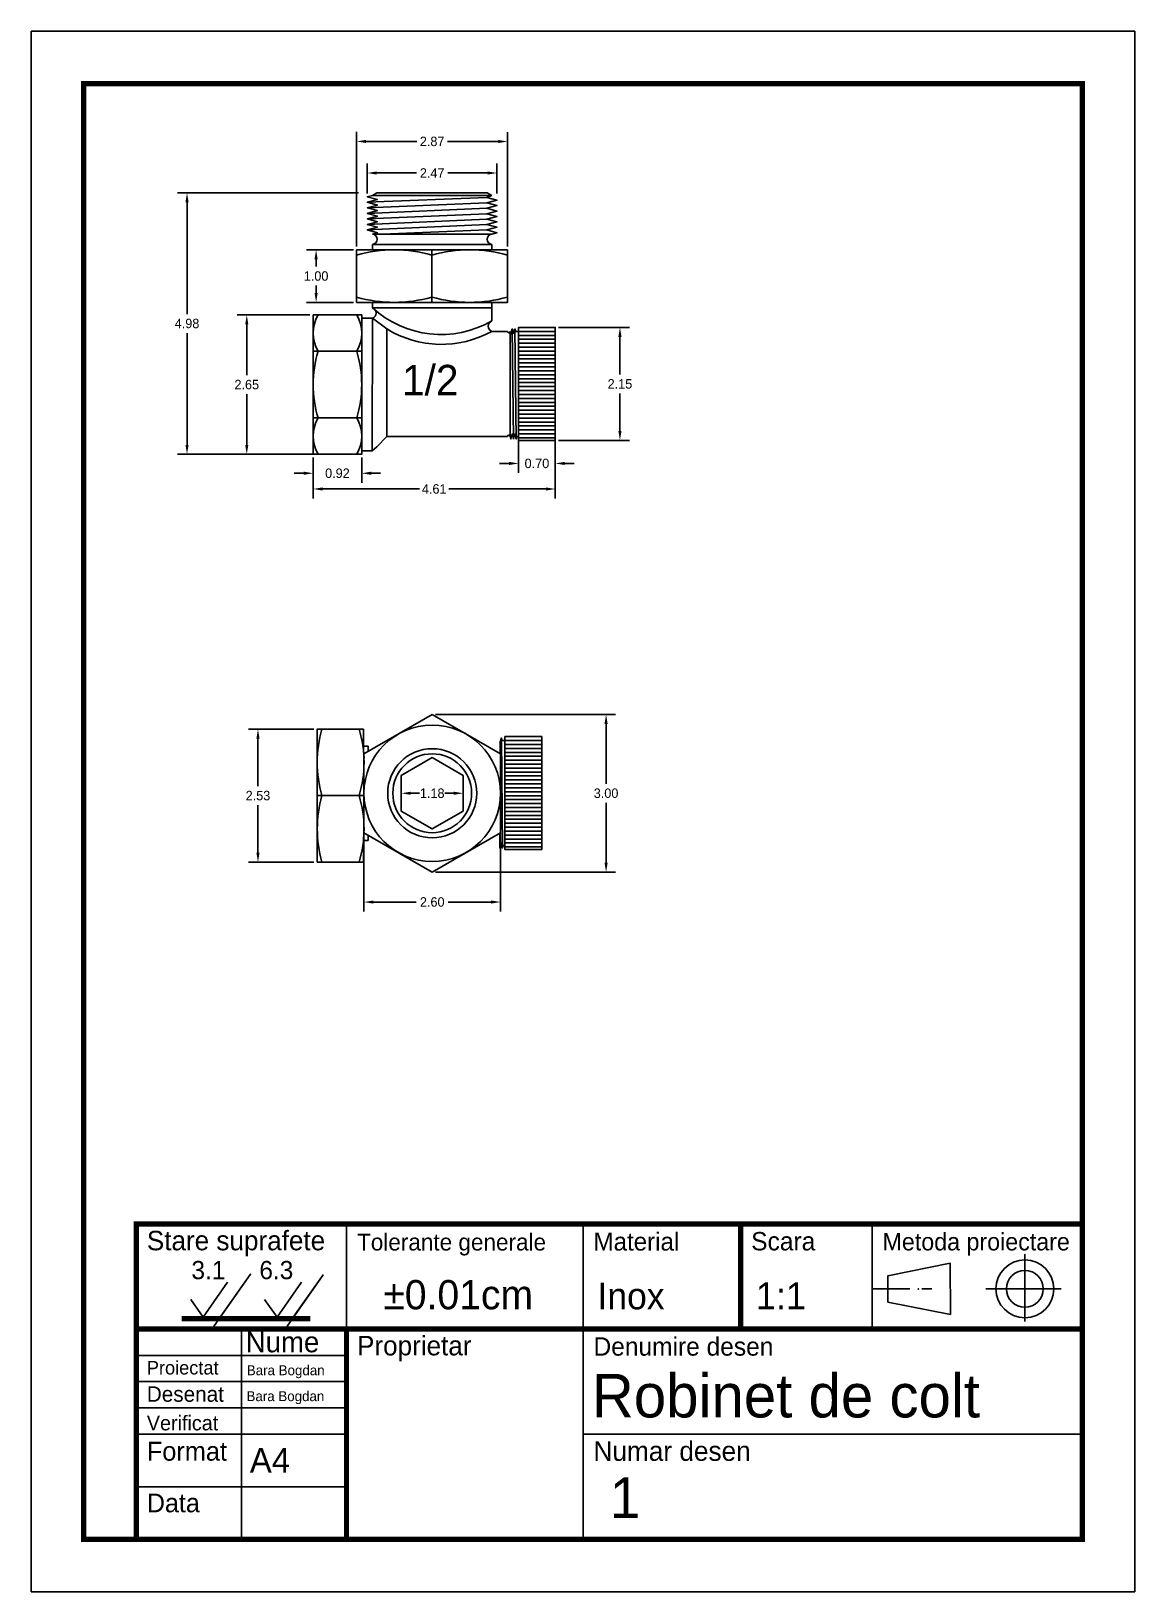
# Model space of a CAD drawing. Header units: inches. Extents: x 20 to 41, y 1 to 30.7.
import ezdxf

# ---------------------------------------------------------------- set-up
doc = ezdxf.new("R2010")
doc.units = ezdxf.units.IN
doc.header["$MEASUREMENT"] = 0
doc.styles.get("Standard").update_dxf_attribs({"font": 'cdm_nc.shx'})
doc.dimstyles.get("Standard").update_dxf_attribs({"dimtxt": 0.18, "dimasz": 0.18, "dimexe": 0.18, "dimexo": 0.0625, "dimgap": 0.09, "dimtad": 0, "dimtih": 1, "dimtoh": 1, "dimzin": 0, "dimdsep": 46, "dimtxsty": 'Standard', "dimcen": 0.09, "dimadec": 0, "dimazin": 0, "dimtfac": 1, "dimtofl": 0, "dimtmove": 0, "dimatfit": 3, "dimfxl": 1, "dimtolj": 1, "dimtzin": 0, "dimarcsym": 0})

# ---------------------------------------------------------------- blocks, each defined once
blk = doc.blocks.new('*D6')
at = {"color": 0, "lineweight": -2, "transparency": 16777216}
for p, q in [((26.396, 27.611), (26.396, 28.182)), ((26.576, 28.002), (27.329, 28.002)), ((28.683, 28.002), (27.93, 28.002)), ((28.863, 27.611), (28.863, 28.182))]:
    blk.add_line(p, q, dxfattribs=at)
at = {"color": 0, "transparency": 16777216}
for points in [[(26.576, 28.032), (26.576, 27.972), (26.396, 28.002)], [(28.683, 28.032), (28.683, 27.972), (28.863, 28.002)]]:
    blk.add_solid(points, dxfattribs=at)
at = {"layer": 'Defpoints', "color": 0, "transparency": 16777216}
for p in [(28.863, 28.002), (26.396, 27.548), (28.863, 27.548)]:
    blk.add_point(p, dxfattribs=at)
at = {"color": 0, "transparency": 16777216, "insert": (27.63, 28.002), "char_height": 0.18, "attachment_point": 5}
blk.add_mtext('\\A1;2.47', dxfattribs=at)
blk = doc.blocks.new('*D7')
at = {"color": 0, "lineweight": -2, "transparency": 16777216}
for p, q in [((26.192, 26.603), (26.193, 28.782)), ((26.373, 28.602), (27.337, 28.602)), ((28.886, 28.601), (27.921, 28.602)), ((29.065, 26.602), (29.066, 28.781))]:
    blk.add_line(p, q, dxfattribs=at)
at = {"color": 0, "transparency": 16777216}
for points in [[(26.373, 28.632), (26.373, 28.572), (26.193, 28.602)], [(28.886, 28.631), (28.886, 28.571), (29.066, 28.601)]]:
    blk.add_solid(points, dxfattribs=at)
at = {"layer": 'Defpoints', "color": 0, "transparency": 16777216}
for p in [(29.066, 28.601), (26.192, 26.54), (29.065, 26.54)]:
    blk.add_point(p, dxfattribs=at)
at = {"color": 0, "transparency": 16777216, "insert": (27.629, 28.602), "char_height": 0.18, "attachment_point": 5}
blk.add_mtext('\\A1;2.87', dxfattribs=at)
blk = doc.blocks.new('*D8')
at = {"color": 0, "lineweight": -2, "transparency": 16777216}
for p, q in [((25.304, 25.3), (23.922, 25.3)), ((24.102, 25.12), (24.102, 24.156)), ((24.102, 22.828), (24.102, 23.792)), ((25.303, 22.648), (23.922, 22.648))]:
    blk.add_line(p, q, dxfattribs=at)
at = {"color": 0, "transparency": 16777216}
for points in [[(24.072, 25.12), (24.132, 25.12), (24.102, 25.3)], [(24.072, 22.828), (24.132, 22.828), (24.102, 22.648)]]:
    blk.add_solid(points, dxfattribs=at)
at = {"layer": 'Defpoints', "color": 0, "transparency": 16777216}
for p in [(25.366, 25.3), (24.102, 22.648), (25.366, 22.648)]:
    blk.add_point(p, dxfattribs=at)
at = {"color": 0, "transparency": 16777216, "insert": (24.102, 23.974), "char_height": 0.18, "attachment_point": 5}
blk.add_mtext('\\A1;2.65', dxfattribs=at)
blk = doc.blocks.new('*D9')
at = {"color": 0, "lineweight": -2, "transparency": 16777216}
for p, q in [((30.035, 25.062), (31.383, 25.062)), ((31.203, 24.882), (31.203, 24.169)), ((31.203, 23.092), (31.203, 23.805)), ((30.035, 22.912), (31.383, 22.912))]:
    blk.add_line(p, q, dxfattribs=at)
at = {"color": 0, "transparency": 16777216}
for points in [[(31.173, 24.882), (31.233, 24.882), (31.203, 25.062)], [(31.173, 23.092), (31.233, 23.092), (31.203, 22.912)]]:
    blk.add_solid(points, dxfattribs=at)
at = {"layer": 'Defpoints', "color": 0, "transparency": 16777216}
for p in [(29.973, 25.062), (29.973, 22.912), (31.203, 22.912)]:
    blk.add_point(p, dxfattribs=at)
at = {"color": 0, "transparency": 16777216, "insert": (31.203, 23.987), "char_height": 0.18, "attachment_point": 5}
blk.add_mtext('\\A1;2.15', dxfattribs=at)
blk = doc.blocks.new('*D10')
at = {"color": 0, "lineweight": -2, "transparency": 16777216}
for p, q in [((25.366, 22.586), (25.366, 21.808)), ((29.973, 22.586), (29.973, 21.808)), ((25.546, 21.988), (27.39, 21.988)), ((29.793, 21.988), (27.948, 21.988))]:
    blk.add_line(p, q, dxfattribs=at)
at = {"color": 0, "transparency": 16777216}
for points in [[(25.546, 22.018), (25.546, 21.958), (25.366, 21.988)], [(29.793, 22.018), (29.793, 21.958), (29.973, 21.988)]]:
    blk.add_solid(points, dxfattribs=at)
at = {"layer": 'Defpoints', "color": 0, "transparency": 16777216}
for p in [(25.366, 22.648), (29.973, 22.648), (29.973, 21.988)]:
    blk.add_point(p, dxfattribs=at)
at = {"color": 0, "transparency": 16777216, "insert": (27.669, 21.988), "char_height": 0.18, "attachment_point": 5}
blk.add_mtext('\\A1;4.61', dxfattribs=at)
blk = doc.blocks.new('*D11')
at = {"color": 0, "lineweight": -2, "transparency": 16777216}
for p, q in [((26.226, 27.625), (22.785, 27.625)), ((22.965, 27.445), (22.965, 25.318)), ((22.965, 22.828), (22.965, 24.955)), ((26.226, 22.648), (22.785, 22.648))]:
    blk.add_line(p, q, dxfattribs=at)
at = {"color": 0, "transparency": 16777216}
for points in [[(22.935, 27.445), (22.995, 27.445), (22.965, 27.625)], [(22.935, 22.828), (22.995, 22.828), (22.965, 22.648)]]:
    blk.add_solid(points, dxfattribs=at)
at = {"layer": 'Defpoints', "color": 0, "transparency": 16777216}
for p in [(22.965, 27.625), (26.289, 27.625), (26.289, 22.648)]:
    blk.add_point(p, dxfattribs=at)
at = {"color": 0, "transparency": 16777216, "insert": (22.965, 25.137), "char_height": 0.18, "attachment_point": 5}
blk.add_mtext('\\A1;4.98', dxfattribs=at)
blk = doc.blocks.new('*D12')
at = {"color": 0, "lineweight": -2, "transparency": 16777216}
for p, q in [((26.13, 26.54), (25.241, 26.54)), ((25.421, 26.36), (25.421, 26.222)), ((25.421, 25.72), (25.421, 25.858)), ((26.13, 25.54), (25.241, 25.54))]:
    blk.add_line(p, q, dxfattribs=at)
at = {"color": 0, "transparency": 16777216}
for points in [[(25.391, 26.36), (25.451, 26.36), (25.421, 26.54)], [(25.391, 25.72), (25.451, 25.72), (25.421, 25.54)]]:
    blk.add_solid(points, dxfattribs=at)
at = {"layer": 'Defpoints', "color": 0, "transparency": 16777216}
for p in [(26.192, 26.54), (25.421, 25.54), (26.192, 25.54)]:
    blk.add_point(p, dxfattribs=at)
at = {"color": 0, "transparency": 16777216, "insert": (25.421, 26.04), "char_height": 0.18, "attachment_point": 5}
blk.add_mtext('\\A1;1.00', dxfattribs=at)
blk = doc.blocks.new('*D13')
at = {"color": 0, "lineweight": -2, "transparency": 16777216}
for p, q in [((29.273, 24.999), (29.273, 22.294)), ((29.973, 24.999), (29.973, 22.294)), ((29.093, 22.474), (28.913, 22.474)), ((30.153, 22.474), (30.333, 22.474))]:
    blk.add_line(p, q, dxfattribs=at)
at = {"color": 0, "transparency": 16777216}
for points in [[(29.093, 22.504), (29.093, 22.444), (29.273, 22.474)], [(30.153, 22.504), (30.153, 22.444), (29.973, 22.474)]]:
    blk.add_solid(points, dxfattribs=at)
at = {"layer": 'Defpoints', "color": 0, "transparency": 16777216}
for p in [(29.273, 25.062), (29.973, 25.062), (29.973, 22.474)]:
    blk.add_point(p, dxfattribs=at)
at = {"color": 0, "transparency": 16777216, "insert": (29.623, 22.474), "char_height": 0.18, "attachment_point": 5}
blk.add_mtext('\\A1;0.70', dxfattribs=at)
blk = doc.blocks.new('*D14')
at = {"color": 0, "lineweight": -2, "transparency": 16777216}
for p, q in [((25.366, 22.586), (25.366, 22.107)), ((26.289, 22.586), (26.289, 22.107)), ((25.186, 22.287), (25.006, 22.287)), ((26.469, 22.287), (26.649, 22.287))]:
    blk.add_line(p, q, dxfattribs=at)
at = {"color": 0, "transparency": 16777216}
for points in [[(25.186, 22.317), (25.186, 22.257), (25.366, 22.287)], [(26.469, 22.317), (26.469, 22.257), (26.289, 22.287)]]:
    blk.add_solid(points, dxfattribs=at)
at = {"layer": 'Defpoints', "color": 0, "transparency": 16777216}
for p in [(25.366, 22.648), (26.289, 22.648), (26.289, 22.287)]:
    blk.add_point(p, dxfattribs=at)
at = {"color": 0, "transparency": 16777216, "insert": (25.827, 22.287), "char_height": 0.18, "attachment_point": 5}
blk.add_mtext('\\A1;0.92', dxfattribs=at)
blk = doc.blocks.new('*D17')
at = {"color": 0, "lineweight": -2, "transparency": 16777216}
for p, q in [((26.332, 16.135), (26.332, 13.947)), ((28.93, 16.135), (28.93, 13.947)), ((26.512, 14.127), (27.325, 14.127)), ((28.75, 14.127), (27.937, 14.127))]:
    blk.add_line(p, q, dxfattribs=at)
at = {"color": 0, "transparency": 16777216}
for points in [[(26.512, 14.157), (26.512, 14.097), (26.332, 14.127)], [(28.75, 14.157), (28.75, 14.097), (28.93, 14.127)]]:
    blk.add_solid(points, dxfattribs=at)
at = {"layer": 'Defpoints', "color": 0, "transparency": 16777216}
for p in [(26.332, 16.197), (28.93, 16.197), (28.93, 14.127)]:
    blk.add_point(p, dxfattribs=at)
at = {"color": 0, "transparency": 16777216, "insert": (27.631, 14.127), "char_height": 0.18, "attachment_point": 5}
blk.add_mtext('\\A1;2.60', dxfattribs=at)
blk = doc.blocks.new('*D20')
at = {"color": 0, "lineweight": -2, "transparency": 16777216}
for p, q in [((27.042, 16.15), (27.042, 16.017)), ((27.222, 16.197), (27.389, 16.197)), ((28.039, 16.197), (27.872, 16.197)), ((28.219, 16.15), (28.219, 16.017))]:
    blk.add_line(p, q, dxfattribs=at)
at = {"color": 0, "transparency": 16777216}
for points in [[(27.222, 16.227), (27.222, 16.167), (27.042, 16.197)], [(28.039, 16.227), (28.039, 16.167), (28.219, 16.197)]]:
    blk.add_solid(points, dxfattribs=at)
at = {"layer": 'Defpoints', "color": 0, "transparency": 16777216}
for p in [(27.042, 16.212), (28.219, 16.212), (28.219, 16.197)]:
    blk.add_point(p, dxfattribs=at)
at = {"color": 0, "transparency": 16777216, "insert": (27.631, 16.197), "char_height": 0.18, "attachment_point": 5}
blk.add_mtext('\\A1;1.18', dxfattribs=at)
blk = doc.blocks.new('*D21')
at = {"color": 0, "lineweight": -2, "transparency": 16777216}
for p, q in [((27.693, 17.697), (31.119, 17.697)), ((30.939, 17.517), (30.939, 16.379)), ((30.939, 14.877), (30.939, 16.015)), ((27.693, 14.697), (31.119, 14.697))]:
    blk.add_line(p, q, dxfattribs=at)
at = {"color": 0, "transparency": 16777216}
for points in [[(30.909, 17.517), (30.969, 17.517), (30.939, 17.697)], [(30.909, 14.877), (30.969, 14.877), (30.939, 14.697)]]:
    blk.add_solid(points, dxfattribs=at)
at = {"layer": 'Defpoints', "color": 0, "transparency": 16777216}
for p in [(27.631, 17.697), (27.631, 14.697), (30.939, 14.697)]:
    blk.add_point(p, dxfattribs=at)
at = {"color": 0, "transparency": 16777216, "insert": (30.939, 16.197), "char_height": 0.18, "attachment_point": 5}
blk.add_mtext('\\A1;3.00', dxfattribs=at)
blk = doc.blocks.new('Hexagon_T')
for points in [[(3.2, 3.803), (3.2, 4.803), (6.073, 4.803)], [(3.2, 4.803), (3.95, 4.803), (3.95, 3.803)], [(6.073, 4.803), (5.323, 4.803), (5.323, 3.803)], [(5.773, 3.803), (6.073, 3.803), (6.073, 4.803)], [(3.5, 3.803), (5.773, 3.803)]]:
    blk.add_lwpolyline(points)
for centre, radius, start, end in [((3.575, 4.043), 0.759, 60.3895, 119.6105), ((4.636, 2.377), 2.426, 73.5598, 106.4402), ((5.698, 4.043), 0.759, 60.3895, 119.6105), ((3.575, 4.554), 0.751, 240.0268, 299.9732), ((4.636, 6.209), 2.406, 253.4217, 286.5783), ((5.698, 4.554), 0.751, 240.0399, 299.9601)]:
    blk.add_arc(centre, radius, start, end)
blk = doc.blocks.new('CAPAC_T')
for p, q in [((6.281, 3.25), (6.981, 3.25)), ((6.281, 3.175), (6.281, 3.1)), ((6.281, 3.1), (6.981, 3.1))]:
    blk.add_line(p, q)
for points in [[(6.187, 3.202), (6.214, 3.298), (6.227, 3.25), (6.281, 3.25)], [(6.214, 3.298), (6.238, 1.202)], [(6.281, 3.25), (6.281, 3.325), (6.981, 3.325), (6.981, 1.325)], [(6.281, 3.25), (6.281, 1.25)], [(6.981, 3.25), (6.981, 3.175), (6.281, 3.175), (6.281, 3.025), (6.981, 3.025), (6.981, 2.95), (6.281, 2.95), (6.281, 2.875), (6.981, 2.875), (6.981, 2.8), (6.281, 2.8), (6.281, 2.725), (6.981, 2.725), (6.981, 2.65), (6.281, 2.65), (6.281, 2.575), (6.981, 2.575), (6.981, 2.5), (6.281, 2.5), (6.281, 2.425), (6.981, 2.425), (6.981, 2.35), (6.281, 2.35), (6.281, 2.275), (6.981, 2.275), (6.981, 2.2), (6.281, 2.2), (6.281, 2.125), (6.981, 2.125), (6.981, 2.05), (6.281, 2.05), (6.281, 1.975), (6.981, 1.975), (6.981, 1.9), (6.281, 1.9), (6.281, 1.825), (6.981, 1.825), (6.981, 1.75), (6.281, 1.75), (6.281, 1.675), (6.981, 1.675), (6.981, 1.6), (6.281, 1.6), (6.281, 1.525), (6.981, 1.525), (6.981, 1.45), (6.281, 1.45), (6.281, 1.375), (6.981, 1.375), (6.981, 1.3), (6.281, 1.3), (6.281, 1.225), (6.981, 1.225)], [(6.186, 1.202), (6.211, 1.299), (6.238, 1.202), (6.251, 1.251), (6.281, 1.251)], [(6.981, 1.325), (6.981, 1.175), (6.281, 1.175), (6.281, 1.25)]]:
    blk.add_lwpolyline(points)
blk = doc.blocks.new('*D24')
at = {"color": 0, "lineweight": -2, "transparency": 16777216}
for p, q in [((25.381, 17.418), (24.135, 17.418)), ((24.315, 17.238), (24.315, 16.334)), ((24.315, 15.065), (24.315, 15.97)), ((25.381, 14.885), (24.135, 14.885))]:
    blk.add_line(p, q, dxfattribs=at)
at = {"color": 0, "transparency": 16777216}
for points in [[(24.285, 17.238), (24.345, 17.238), (24.315, 17.418)], [(24.285, 15.065), (24.345, 15.065), (24.315, 14.885)]]:
    blk.add_solid(points, dxfattribs=at)
at = {"layer": 'Defpoints', "color": 0, "transparency": 16777216}
for p in [(25.444, 17.418), (24.315, 14.885), (25.444, 14.885)]:
    blk.add_point(p, dxfattribs=at)
at = {"color": 0, "transparency": 16777216, "insert": (24.315, 16.152), "char_height": 0.18, "attachment_point": 5}
blk.add_mtext('\\A1;2.53', dxfattribs=at)

msp = doc.modelspace()

# ---------------------------------------------------------------- linework, layer by layer
for p, q in [((29.273, 24.987), (29.973, 24.987)), ((29.273, 24.912), (29.273, 24.837)), ((29.273, 24.837), (29.973, 24.837)), ((29.973, 24.869), (29.973, 24.782)), ((28.921, 17.153), (28.921, 16.952)), ((28.919, 15.153), (28.919, 15.441))]:
    msp.add_line(p, q)
for points in [[(20, 1), (20, 30.7), (41, 30.7), (41, 1), (20, 1)], [(20, 30.7), (20, 29.7)], [(20, 30.7), (21, 30.7)], [(26.493, 27.574), (26.579, 27.625)], [(28.765, 27.574), (28.679, 27.625), (26.579, 27.625)], [(26.492, 26.84), (26.589, 26.866), (26.396, 26.919), (26.589, 26.971), (26.396, 27.023), (26.589, 27.074), (26.397, 27.128), (26.589, 27.181), (26.396, 27.233), (26.589, 27.287), (26.396, 27.339), (26.589, 27.391), (26.396, 27.444), (26.589, 27.496), (26.396, 27.548), (26.493, 27.574), (28.765, 27.574)], [(26.396, 27.444), (28.669, 27.535)], [(26.396, 27.339), (28.669, 27.434)], [(26.396, 27.233), (28.669, 27.33)], [(28.765, 26.84), (28.862, 26.865), (28.669, 26.918), (28.862, 26.97), (28.669, 27.02), (28.862, 27.072), (28.668, 27.122), (28.862, 27.174), (28.669, 27.226), (28.862, 27.277), (28.669, 27.33), (28.862, 27.382), (28.669, 27.434), (28.863, 27.484), (28.669, 27.535), (28.765, 27.574)], [(26.396, 27.023), (28.668, 27.122)], [(26.397, 27.128), (28.669, 27.226)], [(26.396, 26.919), (28.669, 27.02)], [(26.492, 26.84), (28.766, 26.84)], [(28.669, 26.918), (26.684, 26.84)], [(26.192, 26.54), (26.492, 26.54), (26.492, 26.64)], [(26.192, 25.54), (26.192, 26.54), (29.065, 26.54)], [(26.192, 26.54), (27.624, 26.54), (27.624, 25.54)], [(26.492, 26.64), (28.765, 26.64)], [(29.065, 26.54), (28.765, 26.54), (28.765, 26.64)], [(28.765, 25.54), (29.065, 25.54), (29.065, 26.54)], [(26.192, 25.54), (26.492, 25.54), (26.492, 25.437), (28.765, 25.437), (28.765, 25.54)], [(26.492, 25.54), (28.765, 25.54)], [(28.765, 25.387), (28.765, 25.437)], [(28.765, 25.187), (28.765, 25.387)], [(26.492, 25.237), (26.289, 25.237)], [(26.289, 22.711), (26.489, 22.711), (26.492, 25.237)], [(26.492, 25.237), (26.765, 25.035)], [(26.765, 22.987), (26.765, 25.035)], [(29.065, 24.987), (28.765, 24.987)], [(29.115, 24.987), (29.114, 22.987)], [(29.115, 24.987), (29.128, 24.939), (29.155, 25.035), (29.18, 24.938)], [(29.155, 25.035), (29.178, 22.939)], [(29.18, 24.938), (29.206, 25.035), (29.219, 24.987), (29.273, 24.987)], [(29.206, 25.035), (29.23, 22.939)], [(29.273, 24.987), (29.273, 25.062), (29.973, 25.062), (29.973, 23.062)], [(29.273, 24.987), (29.273, 22.987)], [(29.973, 24.987), (29.973, 24.912), (29.273, 24.912), (29.273, 24.762), (29.973, 24.762), (29.973, 24.687), (29.273, 24.687), (29.273, 24.612), (29.973, 24.612), (29.973, 24.537), (29.273, 24.537), (29.273, 24.462), (29.973, 24.462), (29.973, 24.387), (29.273, 24.387), (29.273, 24.312), (29.973, 24.312), (29.973, 24.237), (29.273, 24.237), (29.273, 24.162), (29.973, 24.162), (29.973, 24.087), (29.273, 24.087), (29.273, 24.012), (29.973, 24.012), (29.973, 23.937), (29.273, 23.937), (29.273, 23.862), (29.973, 23.862), (29.973, 23.787), (29.273, 23.787), (29.273, 23.712), (29.973, 23.712), (29.973, 23.637), (29.273, 23.637), (29.273, 23.562), (29.973, 23.562), (29.973, 23.487), (29.273, 23.487), (29.273, 23.412), (29.973, 23.412), (29.973, 23.337), (29.273, 23.337), (29.273, 23.262), (29.973, 23.262), (29.973, 23.187), (29.273, 23.187), (29.273, 23.112), (29.973, 23.112), (29.973, 23.037), (29.273, 23.037), (29.273, 22.962), (29.973, 22.962)], [(26.289, 22.925), (26.289, 22.648)], [(26.579, 22.787), (26.765, 22.987)], [(26.765, 22.987), (29.065, 22.987)], [(29.114, 22.987), (29.127, 22.939), (29.153, 23.036), (29.178, 22.939)], [(29.178, 22.939), (29.204, 23.035), (29.23, 22.939), (29.243, 22.987), (29.273, 22.987)], [(29.973, 23.062), (29.973, 22.912), (29.273, 22.912), (29.273, 22.987)], [(26.289, 22.648), (26.289, 22.711)], [(26.579, 22.787), (26.489, 22.711)], [(26.325, 17.418), (25.444, 17.418), (25.444, 14.885)], [(25.444, 17.418), (25.444, 16.152), (26.335, 16.152)], [(26.325, 17.008), (26.325, 17.418)], [(26.411, 16.993), (26.411, 17.093), (26.332, 17.093), (26.325, 17.093)], [(26.325, 17.008), (26.335, 16.868)], [(26.411, 15.401), (26.411, 15.301), (26.332, 15.301), (26.322, 15.301), (26.332, 15.447)], [(26.325, 15.296), (26.325, 14.885)], [(26.325, 14.885), (25.444, 14.885)], [(40, 8), (40, 6), (22, 6)], [(36, 8), (33.5, 8), (33.5, 6), (30.5, 6), (30.5, 8), (26, 8), (26, 6)], [(40, 8), (36, 8)], [(36, 8), (36, 6)], [(36.302, 7.015), (37.489, 7.253), (37.493, 6.276)], [(38.909, 6.765), (38.909, 7.422), (38.909, 6.141)], [(23.275, 6.224), (23.737, 6.894)], [(23.594, 6.224), (24.175, 7.045), (23.435, 6)], [(24.681, 6.224), (24.987, 6.224), (25.555, 7.029), (24.83, 6)], [(24.681, 6.224), (25.143, 6.894)], [(36.302, 6.765), (36.302, 7.015), (36.302, 6.515), (37.493, 6.276)], [(23.275, 6.224), (23.036, 6.561)], [(24.681, 6.224), (24.442, 6.561)], [(36.302, 6.765), (36, 6.765)], [(36.72, 6.765), (36.302, 6.765)], [(37.139, 6.765), (36.946, 6.765)], [(38.172, 6.765), (38.167, 6.765)], [(38.909, 6.765), (38.172, 6.765), (39.601, 6.765)], [(22, 6), (22, 5.5), (26, 5.5), (26, 5), (22, 5), (22, 4.5), (26, 4.5), (26, 4), (22, 4), (22, 3), (26, 3)], [(26, 6), (24, 6), (24, 2)], [(26, 6), (26, 2)], [(30.5, 6), (30.5, 2), (30.5, 4), (40, 4)], [(20, 1), (20, 2)], [(41, 1), (40, 1)]]:
    msp.add_lwpolyline(points)
at = {"const_width": 0.1}
for points in [[(21, 29.7), (40, 29.7), (40, 2), (21, 2), (21, 29.7)], [(22, 2), (22, 8), (40, 8)], [(33.5, 8), (33.5, 6)], [(22.862, 6.2), (25.313, 6.2)], [(22, 6), (40, 6)], [(22, 6), (22.624, 6)], [(26, 6), (26, 2)]]:
    msp.add_lwpolyline(points, dxfattribs=at)
at = {"lineweight": 200}
for points in [[(21, 29.7), (21, 2)], [(21, 29.7), (40, 29.7)], [(40, 2), (40, 29.7)], [(40, 2), (22, 2), (22, 8), (40, 8)], [(21, 2), (40, 2)]]:
    msp.add_lwpolyline(points, dxfattribs=at)
for points in [[(27.631, 17.697), (26.332, 16.947), (26.332, 15.447), (27.631, 14.697), (28.93, 15.447), (28.93, 16.947)], [(27.631, 16.877), (27.042, 16.537), (27.042, 15.857), (27.631, 15.517), (28.219, 15.857), (28.219, 16.537)]]:
    msp.add_lwpolyline(points, close=True)
for centre, radius in [((27.631, 16.197), 1.299), ((27.631, 16.197), 0.848), ((27.631, 16.197), 0.75), ((38.909, 6.765), 0.55), ((38.909, 6.765), 0.35)]:
    msp.add_circle(centre, radius)
for centre, radius, start, end in [((26.48, 26.74), 0.101, 277.0459, 82.9541), ((28.779, 26.74), 0.101, 97.3163, 262.6837), ((26.908, 23.937), 2.604, 74.0447, 105.9553), ((28.345, 23.899), 2.641, 74.1655, 105.8345), ((26.908, 28.135), 2.596, 253.993, 286.007), ((28.345, 28.162), 2.623, 254.0497, 285.9503), ((26.456, 25.337), 0.106, 289.7868, 70.2132), ((27.799, 26.865), 1.936, 227.5373, 299.9237), ((27.806, 26.723), 1.983, 238.327, 298.937), ((28.802, 25.087), 0.106, 109.9267, 250.0733), ((29.09, 24.987), 0.025, 180, 0), ((29.09, 22.987), 0.025, 0, 180), ((27.73, 16.785), 2.288, 163.9311, 196.0689), ((24.209, 16.785), 2.125, 342.6655, 17.3345), ((27.765, 15.519), 2.321, 164.1665, 195.8335), ((24.206, 15.519), 2.128, 342.6858, 17.3142)]:
    msp.add_arc(centre, radius, start, end)
for p in [(31.3, 29.7), (40, 10.7), (36.879, 6.765), (21, 2)]:
    msp.add_point(p)

# ---------------------------------------------------------------- block references
at = {"xscale": 0.9229813267199208, "yscale": 0.9229813267199208, "zscale": 0.9229813267199208, "rotation": 90}
msp.add_blockref('Hexagon_T', (29.799, 19.695), dxfattribs=at)
msp.add_blockref('CAPAC_T', (22.733, 13.951))

# ---------------------------------------------------------------- texts
for s, height, p in [('1/2', 0.5782, (27.056, 23.772)), ('Stare suprafete', 0.37119, (22.2, 7.499)), ('Tolerante generale', 0.32049, (26.2, 7.495)), ('Material', 0.3432, (30.7, 7.494)), ('Scara', 0.3494, (33.7, 7.497)), ('Metoda proiectare', 0.33068, (36.2, 7.497)), ('3.1     6.3', 0.34767, (23.049, 6.949)), (' ±0.01cm', 0.5566, (26.494, 6.376)), ('Inox', 0.5041, (30.777, 6.376)), ('1:1', 0.5128, (33.789, 6.376)), ('Nume', 0.3921, (24.083, 5.558)), ('Proprietar', 0.3711, (26.2, 5.499)), ('Denumire desen', 0.34885, (30.7, 5.494)), ('Proiectat', 0.2587, (22.2, 5.135)), ('Bara Bogdan', 0.18962, (24.103, 5.121)), ('Robinet de colt', 0.82819, (30.667, 4.318)), ('Desenat', 0.2944, (22.2, 4.616)), ('Bara Bogdan', 0.18962, (24.097, 4.628)), ('Verificat', 0.2813, (22.2, 4.072)), ('Numar desen', 0.37264, (30.7, 3.492)), ('Format', 0.3601, (22.2, 3.495)), ('A4', 0.4683, (24.16, 3.268)), ('1', 0.777, (31.01, 2.402)), ('Data', 0.3569, (22.2, 2.513))]:
    msp.add_text(s, height=height).set_placement(p)

# ---------------------------------------------------------------- dimensions: what is measured, and where the dimension line sits
for p1, p2, distance, picture, middle in [((26.192, 26.54), (29.065, 26.54), 2.062, '*D7', (27.629, 28.602)), ((25.366, 25.3), (25.366, 22.648), -1.264, '*D8', (24.102, 23.974))]:
    dim = msp.add_aligned_dim(p1=p1, p2=p2, distance=distance, dimstyle='Standard')
    dim.commit()
    dim.dimension.update_dxf_attribs({"geometry": picture, "text_midpoint": middle})
for base, p1, p2, picture, middle in [((28.863, 28.002), (26.396, 27.548), (28.863, 27.548), '*D6', (27.63, 28.002)), ((26.289, 22.287), (25.366, 22.648), (26.289, 22.648), '*D14', (25.827, 22.287)), ((28.219, 16.197), (27.042, 16.212), (28.219, 16.212), '*D20', (27.631, 16.197))]:
    dim = msp.add_linear_dim(base=base, p1=p1, p2=p2, dimstyle='Standard')
    dim.commit()
    dim.dimension.update_dxf_attribs({"geometry": picture, "text_midpoint": middle, "dimtype": 160})
for base, p1, p2, picture, middle in [((22.965, 27.625), (26.289, 22.648), (26.289, 27.625), '*D11', (22.965, 25.137)), ((25.421, 25.54), (26.192, 26.54), (26.192, 25.54), '*D12', (25.421, 26.04)), ((31.203, 22.912), (29.973, 25.062), (29.973, 22.912), '*D9', (31.203, 23.987)), ((30.939, 14.697), (27.631, 17.697), (27.631, 14.697), '*D21', (30.939, 16.197)), ((24.315, 14.885), (25.444, 17.418), (25.444, 14.885), '*D24', (24.315, 16.152))]:
    dim = msp.add_linear_dim(base=base, p1=p1, p2=p2, angle=90, dimstyle='Standard')
    dim.commit()
    dim.dimension.update_dxf_attribs({"geometry": picture, "text_midpoint": middle})
for base, p1, p2, picture, middle in [((29.973, 22.474), (29.273, 25.062), (29.973, 25.062), '*D13', (29.623, 22.474)), ((29.973, 21.988), (25.366, 22.648), (29.973, 22.648), '*D10', (27.669, 21.988)), ((28.93, 14.127), (26.332, 16.197), (28.93, 16.197), '*D17', (27.631, 14.127))]:
    dim = msp.add_linear_dim(base=base, p1=p1, p2=p2, dimstyle='Standard')
    dim.commit()
    dim.dimension.update_dxf_attribs({"geometry": picture, "text_midpoint": middle})

doc.saveas('drawing.dxf')
